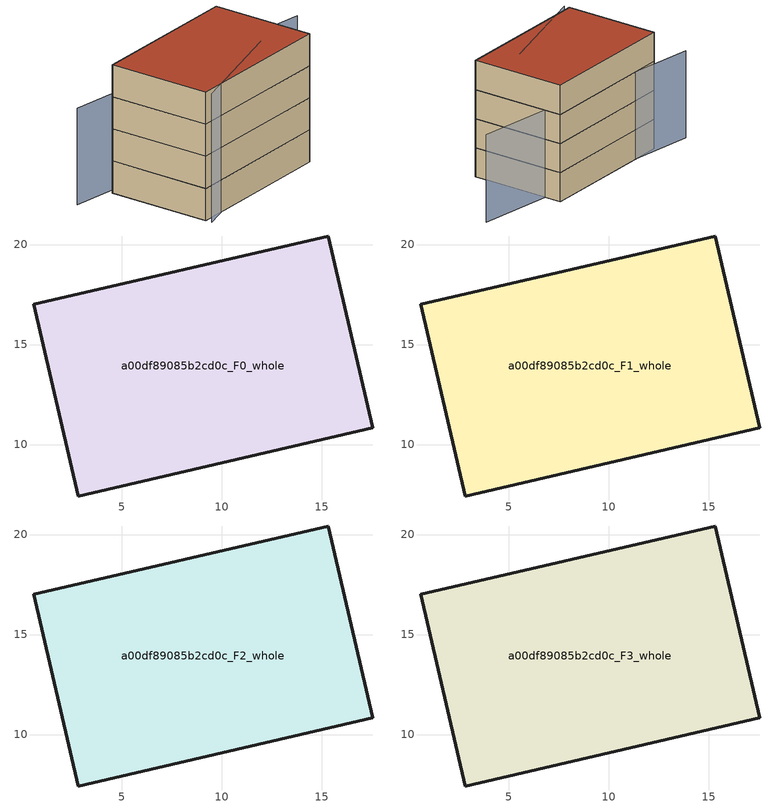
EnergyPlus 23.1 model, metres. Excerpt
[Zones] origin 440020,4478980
a00df89085b2cd0c_F0_whole
 floor ground (EU_floor_Construction): 17.55,10.84 15.34,20.42 0.61,17.01 2.83,7.43 z0
 wall outside (EU_wall_Construction): 15.34,20.42 17.55,10.84 2.83,7.43 0.61,17.01 15.34,20.42 z0:3
a00df89085b2cd0c_F1_whole
 floor to a00df89085b2cd0c_F0_whole (EU_floor_Construction): 17.55,10.84 15.33,20.42 0.61,17.01 2.82,7.43 z3
 wall outside (EU_wall_Construction): 15.34,20.42 17.55,10.84 2.83,7.43 0.61,17.01 15.34,20.42 z3:6
a00df89085b2cd0c_F2_whole
 floor to a00df89085b2cd0c_F1_whole (EU_floor_Construction): 17.55,10.84 15.33,20.42 0.61,17.01 2.82,7.43 z6
 wall outside (EU_wall_Construction): 15.34,20.42 17.55,10.84 2.83,7.43 0.61,17.01 15.34,20.42 z6:9
a00df89085b2cd0c_F3_whole
 floor to a00df89085b2cd0c_F2_whole (EU_floor_Construction): 17.55,10.84 15.33,20.42 0.61,17.01 2.82,7.43 z9
 wall outside (EU_wall_Construction): 15.34,20.42 17.55,10.84 2.83,7.43 0.61,17.01 15.34,20.42 z9:12
 roof outside (EU_roof_Construction): 15.34,20.42 17.55,10.84 2.83,7.43 0.61,17.01 z12
shading: 3.01,6.89 13.38,12.41 z0:12; 23.63,19.38 -3.24,17.13 z0:9
[Building]
EU S2 Campaign: North Axis=0; Terrain=City; Solar Distribution=FullExterior
[Site:Location]
Madrid: Latitude=40.5; Longitude=-3.5; Time Zone=1; Elevation=609
[SizingPeriod:WeatherFileDays]
AnnualSizingPeriod: Begin Month=1; Begin Day of Month=1; End Month=12; End Day of Month=31; Day of Week for Start Day=Monday; Use Weather File Daylight Saving Period=No; Use Weather File Rain and Snow Indicators=No
[MATERIAL]
EU_InternalMass_Material: Roughness=MediumRough; Thickness=0.1; Conductivity=1; Density=1800; Specific Heat=900; Thermal Absorptance=0.9; Solar Absorptance=0.7; Visible Absorptance=0.7
[MATERIAL:NOMASS] Roughness=MediumRough; Thermal Absorptance=0.9; Solar Absorptance=0.7; Visible Absorptance=0.7
Name | Thermal Resistance
EU_wall_NoMass | 0.609216
EU_roof_NoMass | 0.513268
EU_floor_NoMass | 0.568163
[CONSTRUCTION]
EU_wall_Construction: EU_wall_NoMass
EU_roof_Construction: EU_roof_NoMass
EU_floor_Construction: EU_floor_NoMass
EU_InternalMass_Construction: EU_InternalMass_Material
[ZONE] Type=1; Multiplier=1; Ceiling Height=autocalculate; Floor Area=autocalculate; Part of Total Floor Area=Yes
Name | Volume
a00df89085b2cd0c_F0_whole | 446.174
a00df89085b2cd0c_F1_whole; a00df89085b2cd0c_F2_whole; a00df89085b2cd0c_F3_whole | 446.175
[INTERNALMASS] Construction=EU_InternalMass_Construction; Surface Area=148.725
Name | Zone or ZoneList
a00df89085b2cd0c_F0_whole_EU_InternalMass | a00df89085b2cd0c_F0_whole
a00df89085b2cd0c_F1_whole_EU_InternalMass | a00df89085b2cd0c_F1_whole
a00df89085b2cd0c_F2_whole_EU_InternalMass | a00df89085b2cd0c_F2_whole
a00df89085b2cd0c_F3_whole_EU_InternalMass | a00df89085b2cd0c_F3_whole
[OTHEREQUIPMENT] Fuel Type=Electricity; Design Level Calculation Method=Watts/Area; Power per Zone Floor Area=1; Fraction Latent=0; Fraction Radiant=0; Fraction Lost=0; Carbon Dioxide Generation Rate=0; EndUse Subcategory=EU_Step8_InternalGains
Name | Zone or ZoneList or Space or SpaceList | Schedule
EU_Step8_InternalGain_a00df89085b2cd0c_F0_whole_f000 | a00df89085b2cd0c_F0_whole | EU_Step8_GainSchedule_a00df89085b2cd0c_F0_whole_f000
EU_Step8_InternalGain_a00df89085b2cd0c_F1_whole_f000 | a00df89085b2cd0c_F1_whole | EU_Step8_GainSchedule_a00df89085b2cd0c_F1_whole_f000
EU_Step8_InternalGain_a00df89085b2cd0c_F2_whole_f000 | a00df89085b2cd0c_F2_whole | EU_Step8_GainSchedule_a00df89085b2cd0c_F2_whole_f000
EU_Step8_InternalGain_a00df89085b2cd0c_F3_whole_f000 | a00df89085b2cd0c_F3_whole | EU_Step8_GainSchedule_a00df89085b2cd0c_F3_whole_f000
[ZONEVENTILATION:DESIGNFLOWRATE] Schedule=EU_AlwaysOn; Design Flow Rate Calculation Method=AirChanges/Hour; Air Changes per Hour=0.752966; Ventilation Type=Natural; Fan Pressure Rise=0; Fan Total Efficiency=1; Constant Term Coefficient=1; Temperature Term Coefficient=0; Velocity Term Coefficient=0; Velocity Squared Term Coefficient=0; Minimum Indoor Temperature=-100; Maximum Indoor Temperature=100; Delta Temperature=-100; Minimum Outdoor Temperature=-100; Maximum Outdoor Temperature=100; Maximum Wind Speed=40
Name | Zone or ZoneList or Space or SpaceList
EU_ConstantAir_a00df89085b2cd0c_F0_whole | a00df89085b2cd0c_F0_whole
EU_ConstantAir_a00df89085b2cd0c_F1_whole | a00df89085b2cd0c_F1_whole
EU_ConstantAir_a00df89085b2cd0c_F2_whole | a00df89085b2cd0c_F2_whole
EU_ConstantAir_a00df89085b2cd0c_F3_whole | a00df89085b2cd0c_F3_whole
[HVACTEMPLATE:THERMOSTAT] Constant Heating Setpoint=20; Constant Cooling Setpoint=50
EU_HeatOnly_a00df89085b2cd0c_F0_whole; EU_HeatOnly_a00df89085b2cd0c_F1_whole; EU_HeatOnly_a00df89085b2cd0c_F2_whole; EU_HeatOnly_a00df89085b2cd0c_F3_whole
[HVACTEMPLATE:ZONE:IDEALLOADSAIRSYSTEM] System Availability Schedule=EU_AlwaysOn; Maximum Heating Supply Air Temperature=50; Minimum Cooling Supply Air Temperature=13; Maximum Heating Supply Air Humidity Ratio=0.0156; Minimum Cooling Supply Air Humidity Ratio=0.0077; Heating Limit=NoLimit; Cooling Limit=NoLimit; Heating Availability Schedule=EU_AlwaysOn; Cooling Availability Schedule=EU_CoolingOff; Dehumidification Control Type=ConstantSensibleHeatRatio; Cooling Sensible Heat Ratio=0.7; Dehumidification Setpoint=60; Humidification Control Type=None; Humidification Setpoint=30; Outdoor Air Method=None; Outdoor Air Flow Rate per Person=0.00944; Outdoor Air Flow Rate per Zone Floor Area=0; Outdoor Air Flow Rate per Zone=0; Demand Controlled Ventilation Type=None; Outdoor Air Economizer Type=NoEconomizer; Heat Recovery Type=None; Sensible Heat Recovery Effectiveness=0.7; Latent Heat Recovery Effectiveness=0.65
Name | Template Thermostat
a00df89085b2cd0c_F0_whole | EU_HeatOnly_a00df89085b2cd0c_F0_whole
a00df89085b2cd0c_F1_whole | EU_HeatOnly_a00df89085b2cd0c_F1_whole
a00df89085b2cd0c_F2_whole | EU_HeatOnly_a00df89085b2cd0c_F2_whole
a00df89085b2cd0c_F3_whole | EU_HeatOnly_a00df89085b2cd0c_F3_whole
[SIZING:ZONE] Zone Cooling Design Supply Air Temperature Input Method=SupplyAirTemperature; Zone Cooling Design Supply Air Temperature=13; Zone Heating Design Supply Air Temperature Input Method=SupplyAirTemperature; Zone Heating Design Supply Air Temperature=50; Zone Cooling Design Supply Air Humidity Ratio=0.008; Zone Heating Design Supply Air Humidity Ratio=0.008; Cooling Design Air Flow Method=DesignDay; Cooling Design Air Flow Rate=0; Cooling Minimum Air Flow per Zone Floor Area=0.000762; Cooling Minimum Air Flow=0; Cooling Minimum Air Flow Fraction=0.2; Heating Design Air Flow Method=DesignDay; Heating Design Air Flow Rate=0; Heating Maximum Air Flow per Zone Floor Area=0.002032; Heating Maximum Air Flow=0.141576; Heating Maximum Air Flow Fraction=0.3; Account for Dedicated Outdoor Air System=No; Dedicated Outdoor Air System Control Strategy=NeutralSupplyAir; Dedicated Outdoor Air Low Setpoint Temperature for Design=autosize; Dedicated Outdoor Air High Setpoint Temperature for Design=autosize; Zone Load Sizing Method=Sensible Load Only No Latent Load; Zone Latent Cooling Design Supply Air Humidity Ratio Input Method=HumidityRatioDifference; Zone Cooling Design Supply Air Humidity Ratio Difference=0.005; Zone Latent Heating Design Supply Air Humidity Ratio Input Method=HumidityRatioDifference; Zone Humidification Design Supply Air Humidity Ratio Difference=0.005
a00df89085b2cd0c_F0_whole; a00df89085b2cd0c_F1_whole; a00df89085b2cd0c_F2_whole; a00df89085b2cd0c_F3_whole
[SCHEDULE:CONSTANT]
Name | Hourly Value
EU_AlwaysOn | 1
EU_CoolingOff | 0
[SCHEDULE:FILE] Column Number=1; Rows to Skip at Top=0; Number of Hours of Data=8760; Column Separator=Comma; Interpolate to Timestep=No; Minutes per Item=60; Adjust Schedule for Daylight Savings=Yes
Name | File
EU_Step8_GainSchedule_a00df89085b2cd0c_F0_whole_f000 | ../../schedules/a00df89085b2cd0c/a00df89085b2cd0c_F0_whole_f000_gain.csv
EU_Step8_GainSchedule_a00df89085b2cd0c_F1_whole_f000 | ../../schedules/a00df89085b2cd0c/a00df89085b2cd0c_F1_whole_f000_gain.csv
EU_Step8_GainSchedule_a00df89085b2cd0c_F2_whole_f000 | ../../schedules/a00df89085b2cd0c/a00df89085b2cd0c_F2_whole_f000_gain.csv
EU_Step8_GainSchedule_a00df89085b2cd0c_F3_whole_f000 | ../../schedules/a00df89085b2cd0c/a00df89085b2cd0c_F3_whole_f000_gain.csv
